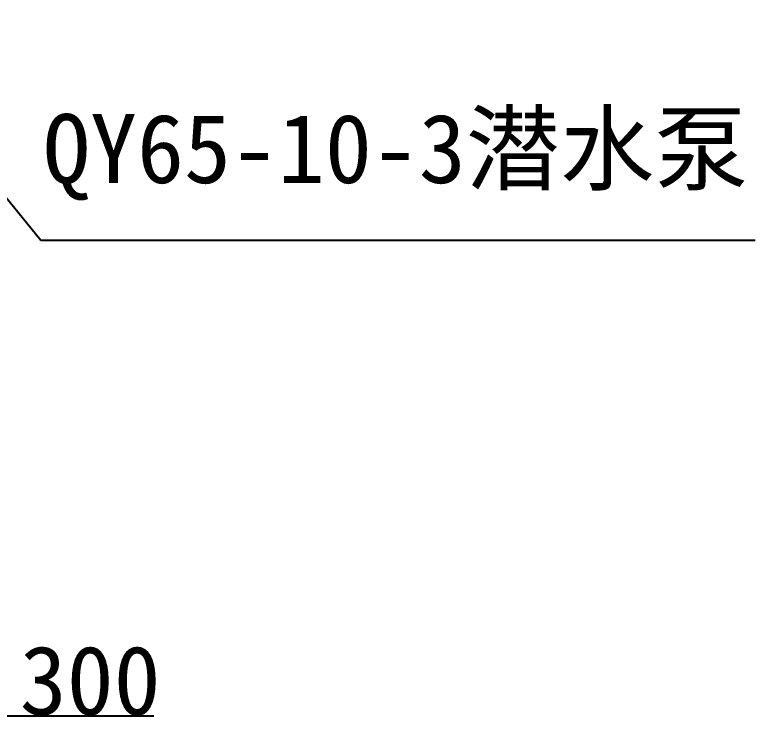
# Model space of a CAD drawing. Extents: x 537 to 24606, y 10245 to 27150.
# Drawn here: x 7230 to 8302, y 24228 to 25258 of the extents above; entities that cross this region are included whole.
import ezdxf

# ---------------------------------------------------------------- set-up
doc = ezdxf.new("R2010")
doc.units = 0
doc.layers.get('DEFPOINTS').update_dxf_attribs({"linetype": 'CONTINUOUS'})
doc.layers.add('标注', color=5, linetype='CONTINUOUS')
doc.styles.get("Standard").update_dxf_attribs({"font": '', "height": 100})
doc.styles.get('STANDARD').set_extended_font_data('KaiTi_GB2312')
doc.dimstyles.new('ISO-25', dxfattribs={"dimtxt": 2.5, "dimasz": 2.5, "dimexe": 1.25, "dimexo": 0.625, "dimtad": 1, "dimtxsty": 'STANDARD', "dimcen": 2.5, "dimazin": 3, "dimtfac": 1, "dimtmove": 0, "dimatfit": 3})

# ---------------------------------------------------------------- blocks, each defined once
blk = doc.blocks.new('*D44')
at = {"layer": 'DEFPOINTS', "color": 0}
for p in [(6580.6, 24491.9), (6880.6, 24492), (6880.6, 24243.3)]:
    blk.add_point(p, dxfattribs=at)
at = {"layer": '标注', "color": 0}
for p, q in [((6580.6, 24491.3), (6580.6, 24242.1)), ((6880.6, 24491.3), (6880.6, 24242.1)), ((6583.1, 24243.3), (6878.1, 24243.3)), ((6880.6, 24243.3), (7431.2, 24243.3))]:
    blk.add_line(p, q, dxfattribs=at)
for points in [[(6583.1, 24243.7), (6583.1, 24242.9), (6580.6, 24243.3)], [(6878.1, 24243.7), (6878.1, 24242.9), (6880.6, 24243.3)]]:
    blk.add_solid(points, dxfattribs=at)
at = {"layer": '标注', "color": 0, "insert": (7339, 24293.9), "char_height": 100, "attachment_point": 5}
blk.add_mtext('300', dxfattribs=at)

msp = doc.modelspace()

# ---------------------------------------------------------------- texts
at = {"layer": '标注', "insert": (7270.793, 25114.782), "char_height": 100, "attachment_point": 1}
msp.add_mtext('QY65-10-3潜水泵', dxfattribs=at)

# ---------------------------------------------------------------- dimensions: what is measured, and where the dimension line sits
at = {"layer": '标注'}
dim = msp.add_linear_dim(base=(6880.596, 24243.314), p1=(6580.596, 24491.893), p2=(6880.596, 24491.955), angle=180, dimstyle='ISO-25', dxfattribs=at)
dim.commit()
dim.dimension.update_dxf_attribs({"geometry": '*D44', "text_midpoint": (7338.974, 24243.314), "dimtype": 160})

# ---------------------------------------------------------------- leaders
at = {"layer": '标注', "annotation_type": 0, "has_hookline": 1, "hookline_direction": 0, "text_width": 1031.351}
msp.add_leader([(6447.582, 25936.467), (7267.668, 24932.265), (7270.168, 24932.265)], dimstyle='ISO-25', dxfattribs=at)

doc.saveas('drawing.dxf')
